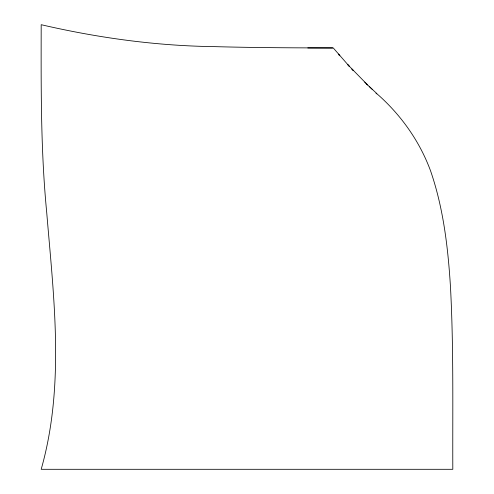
<?xml version="1.0" encoding="UTF-8"?>
<svg xmlns="http://www.w3.org/2000/svg" width="494" height="494" viewBox="0 0 494 494"><rect width="100%" height="100%" fill="white"/><g stroke="black" fill="none" stroke-linecap="round" stroke-linejoin="round"><path stroke-width="0.74" d="M307.787 47.949L332.833 47.949C293.498 47.875 254.163 47.708 214.841 46.64C156.308 45.917 98.158 37.915 41.187 24.7C41.088 87.321 40.638 150.071 46.714 212.476C53.772 297.752 64.998 385.567 41.187 469.3L452.813 469.3C452.566 408.594 453.702 347.832 450.491 287.181C448.052 247.827 443.47 208.233 430.54 170.782C419.733 141.58 401.591 115.806 378.429 95.076L375.977 93.23M369.16 86.431L376.922 93.632M364.72 82.128L372.18 89.309M366.264 83.56L367.672 84.999L347.838 64.72L349.184 66.196L333.259 47.949M353.352 70.58L351.95 69.123L353.352 70.58M339.749 55.723L338.433 54.192L339.749 55.723"/></g></svg>
